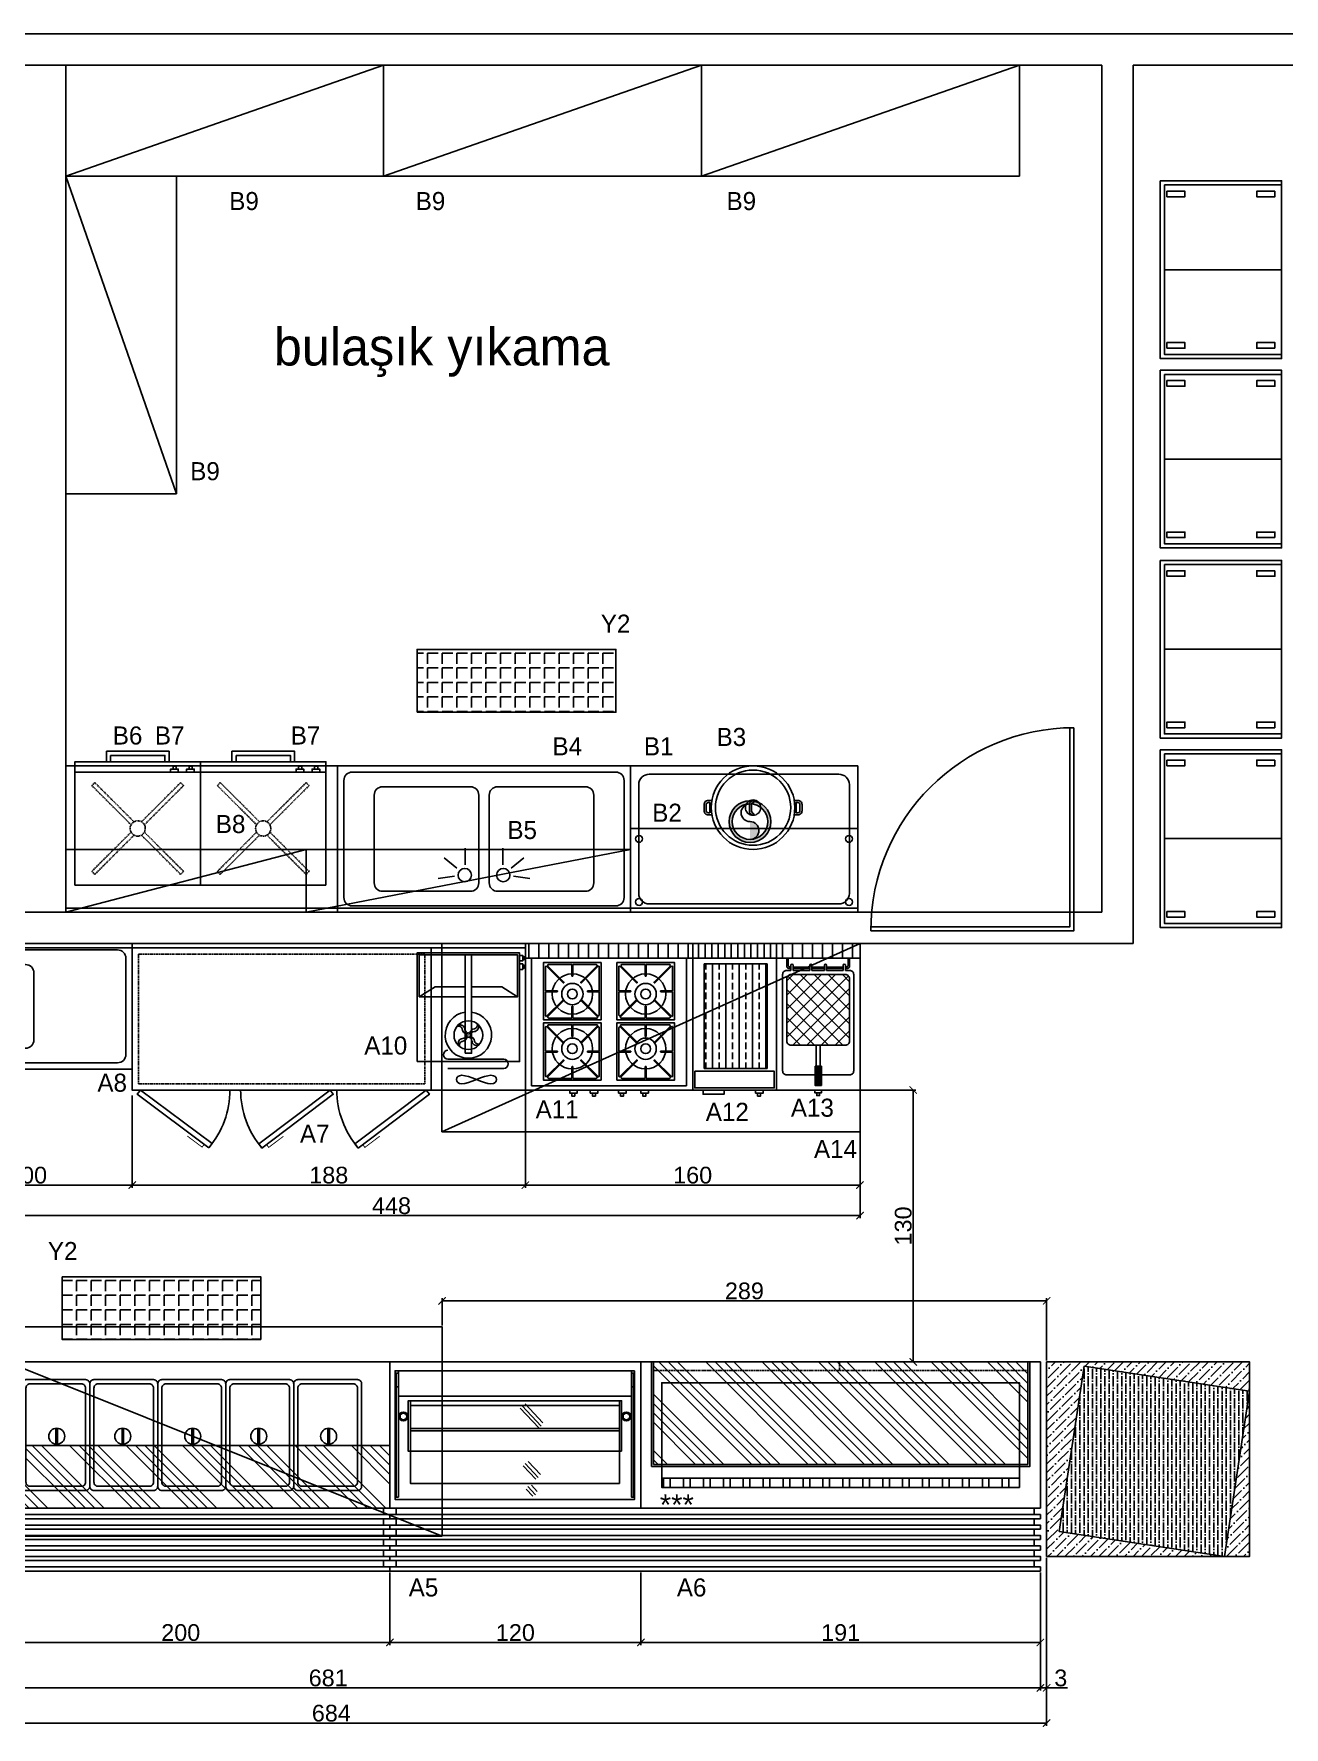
# Model space of a CAD drawing. Header units: inches. Extents: x 5141 to 11968, y 576 to 1427.
# Drawn here: x 5618 to 6216, y 618 to 1427 of the extents above; entities that cross this region are included whole.
import ezdxf
from ezdxf.enums import TextEntityAlignment as Align

# ---------------------------------------------------------------- set-up
doc = ezdxf.new("R2010")
doc.units = ezdxf.units.IN
doc.header["$MEASUREMENT"] = 0
doc.header["$PDMODE"] = 2
doc.header["$PDSIZE"] = 0.1
doc.linetypes.add('DASHED', pattern=[0.75, 0.5, -0.25])
doc.layers.add('Kıtc-002 Çizgi', color=7, linetype='Continuous')
doc.layers.add('S2000-002 Çizgi', color=7, linetype='Continuous')
doc.styles.get("Standard").update_dxf_attribs({"font": 'arial.ttf'})
doc.styles.add('TAKSİM', font='GOTHIC.TTF', dxfattribs={"height": 20})
doc.dimstyles.new('ISO-25', dxfattribs={"dimtxt": 8, "dimasz": 3.5, "dimexe": 1.25, "dimexo": 0.625, "dimtad": 1, "dimdec": 0, "dimtxsty": 'Standard', "dimblk": 'ARCHTICK', "dimcen": 2.5, "dimadec": 0, "dimazin": 0, "dimtfac": 1, "dimtdec": 0, "dimtmove": 0, "dimatfit": 3, "dimfxl": 1, "dimarcsym": 0})

# ---------------------------------------------------------------- blocks, each defined once
blk = doc.blocks.new('ertye')
at = {"color": 7}
for points in [[(5347.75, 6526.92), (5431.84, 6478.37), (5383.29, 6394.28)], [(5346.78, 6525.24), (5429.19, 6477.66), (5381.61, 6395.25)]]:
    blk.add_lwpolyline(points, dxfattribs=at)
blk.add_arc((5431.84, 6478.37), 97.1, 150, 240, dxfattribs=at)
blk = doc.blocks.new('A$C40D33657')
at = {"layer": 'S2000-002 Çizgi'}
for p, q in [((46.83, 40.93), (55.32, 49.98)), ((47.66, 39.28), (56.74, 48.96)), ((48.78, 38.44), (57.66, 47.9)), ((48, 16.14), (53.87, 22.39)), ((49.04, 14.71), (55.37, 21.45)), ((50.2, 13.91), (56.24, 20.35)), ((49.53, 8.08), (52.35, 11.09)), ((50.36, 6.43), (54.05, 10.36)), ((51.64, 5.76), (54.8, 9.12))]:
    blk.add_line(p, q, dxfattribs=at)
for points in [[(120, 70), (0, 70), (0, 0), (120, 0)], [(3, 65.75), (117.5, 65.75), (117.5, 4.25), (3, 4.25)], [(4.55, 65.75), (115.95, 65.75), (115.95, 53.64), (4.55, 53.64)], [(3.52, 5.35), (4.55, 5.35), (4.55, 64.65), (3.52, 64.65)], [(3.52, 58.04), (4.55, 58.04), (4.55, 64.65), (3.52, 64.65)], [(116.98, 5.35), (115.95, 5.35), (115.95, 64.65), (116.98, 64.65)], [(116.98, 58.04), (115.95, 58.04), (115.95, 64.65), (116.98, 64.65)], [(9.21, 27.24), (111.26, 27.24), (111.26, 51.39), (9.21, 51.39)], [(10.24, 11.9), (110.22, 11.9), (110.22, 51.39), (10.24, 51.39)], [(10.24, 49.19), (110.22, 49.19), (110.22, 51.39), (10.24, 51.39)], [(10.24, 37.08), (110.22, 37.08), (110.22, 38.18), (10.24, 38.18)]]:
    blk.add_lwpolyline(points, close=True, dxfattribs=at)
for centre, radius in [((6.94, 43.89), 2.14), ((6.94, 43.89), 1.59), ((113.56, 43.89), 2.14), ((113.56, 43.89), 1.59)]:
    blk.add_circle(centre, radius, dxfattribs=at)
blk = doc.blocks.new('A$C34855794')
at = {"layer": 'S2000-002 Çizgi'}
h = blk.add_hatch(dxfattribs=at)
h.set_pattern_fill('ANSI34', color=254, style=0)
h.set_pattern_definition([(45, (-3294.433, 406.17), (-13.47038, 13.47038), []), (45, (-3289.943, 406.17), (-13.47038, 13.47038), []), (45, (-3285.453, 406.17), (-13.47038, 13.47038), []), (45, (-3280.963, 406.17), (-13.47038, 13.47038), [])])
h.paths.add_polyline_path([(185, 27.39), (6, 27.39), (6, 76.39), (185, 76.39)])
h = blk.add_hatch(dxfattribs=at)
h.set_pattern_fill('ANSI32', color=254, angle=45, style=0)
h.set_pattern_definition([(90, (-10627.525, 2721.57), (-9.525, 2e-15), []), (90, (-10624.35, 2724.745), (-9.525, 2e-15), [])])
h.paths.add_polyline_path([(181, 20.83), (11, 20.83), (11, 16.39), (181, 16.39)])
for points in [[(0, 6.39), (191, 6.39), (191, 76.39), (0, 76.39)], [(186, 26.39), (5, 26.39), (5, 76.39), (186, 76.39)], [(185, 27.39), (6, 27.39), (6, 76.39), (185, 76.39)], [(181, 16.39), (10, 16.39), (10, 20.83), (181, 20.83)]]:
    blk.add_lwpolyline(points, close=True, dxfattribs=at)
at = {"layer": 'S2000-002 Çizgi', "linetype": 'DASHED'}
for points in [[(96, 76.39), (6, 76.39), (6, 72.22), (96, 72.22)], [(96, 76.39), (185, 76.39), (185, 72.22), (96, 72.22)]]:
    blk.add_lwpolyline(points, close=True, dxfattribs=at)
at = {"layer": 'S2000-002 Çizgi', "color": 3}
blk.add_lwpolyline([(10, 16.39), (181, 16.39), (181, 66.39), (10, 66.39)], close=True, dxfattribs=at)
at = {"layer": 'S2000-002 Çizgi'}
blk.add_text('***', height=10, dxfattribs=at).set_placement((165.66, 3.1))
blk = doc.blocks.new('A$C4383204F')
at = {"layer": 'S2000-002 Çizgi'}
for points in [[(51, 32.5), (2, 32.5, 0.414214), (0, 30.5), (0, 2, 0.414214), (2, 0), (51, 0, 0.414214), (53, 2), (53, 30.5, 0.414214)], [(49, 30.5), (4, 30.5, 0.414214), (2, 28.5), (2, 4, 0.414214), (4, 2), (49, 2, 0.414214), (51, 4), (51, 28.5, 0.414214)]]:
    blk.add_lwpolyline(points, format="xyb", close=True, dxfattribs=at)
blk.add_lwpolyline([(29.68, 16.18), (22.18, 16.18), (22.18, 15.43), (29.68, 15.43)], close=True, dxfattribs=at)
blk.add_circle((25.93, 15.78), 3.82, dxfattribs=at)
blk = doc.blocks.new('A$C1FD55344')
at = {"layer": 'S2000-002 Çizgi'}
h = blk.add_hatch(dxfattribs=at)
h.set_pattern_fill('ANSI34', color=254, style=0)
h.set_pattern_definition([(45, (-7423.186, -591.372), (-13.470384, 13.470384), []), (45, (-7418.696, -591.372), (-13.470384, 13.470384), []), (45, (-7414.205, -591.372), (-13.470384, 13.470384), []), (45, (-7409.715, -591.372), (-13.470384, 13.470384), [])])
h.paths.add_polyline_path([(0, 30), (200, 30), (200, 60), (0, 60)])
for points in [[(0, 100), (200, 100), (200, 30), (0, 30)], [(0, 60), (200, 60), (200, 30), (0, 30)], [(0, 25), (200, 25), (200, 27), (0, 27)], [(3, 27), (197, 27), (197, 30), (3, 30)], [(3, 22), (197, 22), (197, 25), (3, 25)], [(0, 20), (200, 20), (200, 22), (0, 22)], [(0, 15), (200, 15), (200, 17), (0, 17)], [(3, 17), (197, 17), (197, 20), (3, 20)], [(0, 10), (200, 10), (200, 12), (0, 12)], [(3, 12), (197, 12), (197, 15), (3, 15)], [(3, 12), (197, 12), (197, 15), (3, 15)], [(3, 12), (197, 12), (197, 15), (3, 15)], [(3, 7), (197, 7), (197, 10), (3, 10)], [(3, 7), (197, 7), (197, 10), (3, 10)], [(0, 5), (200, 5), (200, 7), (0, 7)], [(0, 0), (200, 0), (200, 2), (0, 2)], [(3, 2), (197, 2), (197, 5), (3, 5)]]:
    blk.add_lwpolyline(points, close=True, dxfattribs=at)
at = {"layer": 'S2000-002 Çizgi', "extrusion": (0, 0, -1), "zscale": -1, "rotation": 90}
for p in [(-13.5, 38.5), (-78.5, 38.5), (-143.5, 38.5)]:
    blk.add_blockref('A$C4383204F', p, dxfattribs=at)
at = {"layer": 'S2000-002 Çizgi', "rotation": 90}
for p in [(78.5, 38.5), (143.5, 38.5)]:
    blk.add_blockref('A$C4383204F', p, dxfattribs=at)
blk = doc.blocks.new('A$C604B7618')
at = {"layer": 'S2000-002 Çizgi'}
blk.add_lwpolyline([(0, 30.57), (30.57, 30.57), (30.57, 0), (0, 0), (0, 30.57)], dxfattribs=at)
blk.add_lwpolyline([(15.55, 29.52), (15.55, 23.44, -0.414214), (15.34, 23.23), (15.23, 23.23, -0.414214), (15.02, 23.44), (15.02, 29.52), (2.68, 29.52, 0.668179), (2.31, 28.63), (10.81, 20.13, -0.810443), (10.38, 19.82), (1.59, 28.61, 0.668179), (1.05, 28.39), (1.05, 15.55), (7.13, 15.55, -0.414214), (7.34, 15.34), (7.34, 15.23, -0.414214), (7.13, 15.02), (1.05, 15.02), (1.05, 2.68, 0.668179), (1.94, 2.31), (10.43, 10.81, -0.810443), (10.75, 10.38), (1.96, 1.59, 0.668179), (2.18, 1.05), (15.02, 1.05), (15.02, 7.13, -0.414214), (15.23, 7.34), (15.34, 7.34, -0.414214), (15.55, 7.13), (15.55, 1.05), (27.88, 1.05, 0.668179), (28.26, 1.94), (19.76, 10.43, -0.810443), (20.19, 10.75), (28.98, 1.96, 0.668179), (29.52, 2.18), (29.52, 15.02), (23.44, 15.02, -0.414214), (23.23, 15.23), (23.23, 15.34, -0.414214), (23.44, 15.55), (29.52, 15.55), (29.52, 28.39, 0.668179), (28.98, 28.61), (20.19, 19.82, -0.810443), (19.76, 20.13), (28.26, 28.63, 0.668179), (27.88, 29.52)], format="xyb", close=True, dxfattribs=at)
for radius in [10.75, 5.66, 2.6]:
    blk.add_circle((15.28, 13.8), radius, dxfattribs=at)
blk = doc.blocks.new('A$C7A250C34')
at = {"layer": 'S2000-002 Çizgi'}
h = blk.add_hatch(dxfattribs=at)
h.set_pattern_fill('ANSI31', color=256, scale=1.5, angle=45, style=0)
h.set_pattern_definition([(90, (-2508.419, -6412.801), (-4.7625, 9e-16), [])])
h.paths.add_polyline_path([(0, 72.92), (0, 65.92), (80, 65.92), (80, 72.92)])
for points in [[(0, 2.92), (80, 2.92), (80, 72.92), (0, 72.92)], [(80, 65.92), (0, 65.92), (0, 72.92), (80, 72.92)], [(3, 4.92), (77, 4.92), (77, 65.92), (3, 65.92)], [(21.2, 2.92), (24.84, 2.92), (24.84, 1.46), (21.2, 1.46)], [(22.17, 1.46), (23.62, 1.46), (23.62, 0), (22.17, 0)], [(31.05, 2.92), (34.69, 2.92), (34.69, 1.46), (31.05, 1.46)], [(32.02, 1.46), (33.47, 1.46), (33.47, 0), (32.02, 0)], [(44.56, 2.92), (48.2, 2.92), (48.2, 1.46), (44.56, 1.46)], [(45.52, 1.46), (46.98, 1.46), (46.98, 0), (45.52, 0)], [(55.2, 2.92), (58.84, 2.92), (58.84, 1.46), (55.2, 1.46)], [(56.16, 1.46), (57.62, 1.46), (57.62, 0), (56.16, 0)]]:
    blk.add_lwpolyline(points, close=True, dxfattribs=at)
at = {"layer": 'S2000-002 Çizgi', "yscale": 0.8999999999996362}
for p, xscale, zscale in [((36.24, 36.4), -0.8999999999996362, 0.9), ((43.76, 36.4), 0.8999999999996362, 0.8999999999996362)]:
    blk.add_blockref('A$C604B7618', p, dxfattribs=dict(at, xscale=xscale, zscale=zscale))
at = {"layer": 'S2000-002 Çizgi', "yscale": 0.8999999999996362, "rotation": 180}
for p, xscale, zscale in [((36.24, 35.06), 0.8999999999996362, 0.8999999999996362), ((43.76, 35.06), -0.8999999999996362, 0.9)]:
    blk.add_blockref('A$C604B7618', p, dxfattribs=dict(at, xscale=xscale, zscale=zscale))
blk = doc.blocks.new('A$C606A0E10')
at = {"layer": 'S2000-002 Çizgi'}
h = blk.add_hatch(dxfattribs=at)
h.set_pattern_fill('ANSI31', color=256, scale=25, angle=45, style=0)
h.set_pattern_definition([(90, (-3683, -7890.5476), (-3.125, 7e-16), [])])
h.paths.add_polyline_path([(0, 72.92), (0, 65.92), (40, 65.92), (40, 72.92)])
h = blk.add_hatch(dxfattribs=at)
h.set_pattern_fill('ANSI33', color=256, angle=45, style=0)
h.set_pattern_definition([(90, (-2871.404, -4914.4606), (-6.35, 1e-15), []), (90, (-2868.229, -4911.2855), (-6.35, 1e-15), [3.175, -1.5875])])
h.paths.add_polyline_path([(35.53, 63.21), (5.53, 63.21), (5.53, 13.21), (35.53, 13.21)])
for points in [[(0, 2.92), (40, 2.92), (40, 72.92), (0, 72.92)], [(0, 72.92), (40, 72.92), (40, 65.92), (0, 65.92)], [(5.53, 63.21), (35.53, 63.21), (35.53, 13.21), (5.53, 13.21)], [(1, 11.92), (39, 11.92), (39, 3.92), (1, 3.92)], [(5, 2.92), (15, 2.92), (15, 0.92), (5, 0.92)], [(30.06, 2.92), (33.7, 2.92), (33.7, 1.46), (30.06, 1.46)], [(31.02, 1.46), (32.48, 1.46), (32.48, 0), (31.02, 0)]]:
    blk.add_lwpolyline(points, close=True, dxfattribs=at)
blk = doc.blocks.new('A$C3D043C48')
at = {"layer": 'S2000-002 Çizgi'}
h = blk.add_hatch(dxfattribs=at)
h.set_pattern_fill('ANSI31', color=256, scale=1.5, angle=45, style=0)
h.set_pattern_definition([(90, (-3458.603, -4993.7387), (-4.7625, 9e-16), [])])
h.paths.add_polyline_path([(0, 72.62), (0, 65.62), (40, 65.62), (40, 72.62)])
h = blk.add_hatch(color=256, dxfattribs=at)
h.paths.add_polyline_path([(35, 61.8), (35, 62.44), (35, 65.62), (34.36, 65.62), (34.36, 62.44, -0.414214), (33.36, 61.44), (33, 61.44), (33, 60.8), (34, 60.8, 0.414214)])
h.paths.add_polyline_path([(32, 61.44), (24, 61.44), (24, 60.8), (32, 60.8)])
h.paths.add_polyline_path([(23, 61.44), (17, 61.44), (17, 60.8), (23, 60.8)])
h.paths.add_polyline_path([(16, 61.44), (8, 61.44), (8, 60.8), (16, 60.8)])
h.paths.add_polyline_path([(5.64, 62.44), (5.64, 65.62), (5, 65.62), (5, 61.8, 0.414214), (6, 60.8), (6.64, 60.8), (7, 60.8), (7, 61.44), (6.64, 61.44, -0.414214)])
h = blk.add_hatch(dxfattribs=at)
h.set_pattern_fill('ANSI37', color=256, scale=1.5, style=0)
h.set_pattern_definition([(45, (-3527.4763, -4981.5224), (-3.367596, 3.367596), []), (135, (-3527.4763, -4981.5224), (-3.367596, -3.367596), [])])
h.paths.add_polyline_path([(35, 55.84, 0.414214), (33, 57.84), (7, 57.84, 0.414214), (5, 55.84), (5, 26.01, 0.414214), (7, 24.01), (33, 24.01, 0.414214), (35, 26.01)])
blk.add_hatch(color=256, dxfattribs=at).paths.add_polyline_path([(18.49, 14.01), (21.51, 14.01), (21.51, 4.84), (18.49, 4.84)])
for p, q in [((5, 65.62), (5.64, 65.62)), ((5, 61.8), (5, 65.62)), ((5.64, 65.62), (5.64, 62.44)), ((35, 65.62), (34.36, 65.62)), ((34.36, 65.62), (34.36, 62.44)), ((35, 62.44), (35, 65.62)), ((6.64, 60.8), (6, 60.8)), ((6.64, 61.44), (7, 61.44)), ((7, 60.8), (6.64, 60.8)), ((7, 59.84), (7, 62.32)), ((8, 59.84), (8, 62.32)), ((8, 61.44), (16, 61.44)), ((16, 60.8), (8, 60.8)), ((16, 59.84), (16, 62.32)), ((17, 59.84), (17, 62.32)), ((17, 61.44), (23, 61.44)), ((23, 60.8), (17, 60.8)), ((23, 59.84), (23, 62.32)), ((24, 59.84), (24, 62.32)), ((24, 61.44), (32, 61.44)), ((32, 60.8), (24, 60.8)), ((32, 59.84), (32, 62.32)), ((33, 59.84), (33, 62.32)), ((33, 61.44), (33.36, 61.44)), ((34, 60.8), (33, 60.8)), ((35, 62.44), (35, 61.8))]:
    blk.add_line(p, q, dxfattribs=at)
for points in [[(0, 2.62), (40, 2.62), (40, 72.62), (0, 72.62)], [(0, 72.62), (40, 72.62), (40, 65.62), (0, 65.62)], [(19, 24.01), (19, 14.01), (21, 14.01), (21, 24.01)], [(18.49, 14.01), (21.51, 14.01), (21.51, 4.84), (18.49, 4.84)], [(18.36, 2.62), (21.64, 2.62), (21.64, 1.31), (18.36, 1.31)], [(19.34, 1.31), (20.66, 1.31), (20.66, 0), (19.34, 0)]]:
    blk.add_lwpolyline(points, close=True, dxfattribs=at)
for points in [[(29, 9.84), (5, 9.84, -0.414214), (3, 11.84), (3, 57.84, -0.414214), (5, 59.84), (7, 59.84)], [(33, 59.84), (35, 59.84, -0.414214), (37, 57.84), (37, 11.84, -0.414214), (35, 9.84), (29, 9.84)]]:
    blk.add_lwpolyline(points, format="xyb", dxfattribs=at)
blk.add_lwpolyline([(7, 57.84), (33, 57.84, -0.414214), (35, 55.84), (35, 26.01, -0.414214), (33, 24.01), (7, 24.01, -0.414214), (5, 26.01), (5, 55.84, -0.414214)], format="xyb", close=True, dxfattribs=at)
for points in [[(8, 59.84), (16, 59.84)], [(17, 59.84), (23, 59.84)], [(24, 59.84), (32, 59.84)]]:
    blk.add_lwpolyline(points, dxfattribs=at)
for centre, radius, start, end in [((6, 61.8), 1, 180, 270), ((6.64, 62.44), 1, 180, 270), ((7.5, 62.32), 0.5, 0, 180), ((16.5, 62.32), 0.5, 0, 180), ((23.5, 62.32), 0.5, 0, 180), ((32.5, 62.32), 0.5, 0, 180), ((33.36, 62.44), 1, 270, 0), ((34, 61.8), 1, 270, 0)]:
    blk.add_arc(centre, radius, start, end, dxfattribs=at)
blk = doc.blocks.new('A$C56906B91')
at = {"layer": 'S2000-002 Çizgi'}
for p, q in [((24.66, 42.76), (32.47, 43.87)), ((19.52, 37.29), (19.52, 29.4)), ((23.43, 38.95), (29.53, 33.94))]:
    blk.add_line(p, q, dxfattribs=at)
for points in [[(0, 58), (100, 58), (100, 60), (0, 60)], [(0, 0), (100, 0), (100, 60), (0, 60)]]:
    blk.add_lwpolyline(points, close=True, dxfattribs=at)
for points in [[(7, 3), (93, 3, 0.414214), (97, 7), (97, 53, 0.414214), (93, 57), (7, 57, 0.414214), (3, 53), (3, 7, 0.414214)], [(17, 10), (49, 10, 0.414214), (53, 14), (53, 46, 0.414214), (49, 50), (17, 50, 0.414214), (13, 46), (13, 14, 0.414214)]]:
    blk.add_lwpolyline(points, format="xyb", close=True, dxfattribs=at)
blk.add_circle((19.71, 42.26), 3.19, dxfattribs=at)
blk = doc.blocks.new('A$C40176E5B')
at = {"layer": 'S2000-002 Çizgi'}
blk.add_line((0, 95.82), (188, 95.82), dxfattribs=at)
for points in [[(0, 27.82), (0, 97.82), (188, 97.82), (188, 27.82)], [(16.44, 30.84), (17.9, 31.01), (19.6, 31.47), (21.46, 32.11), (23.41, 32.84), (25.36, 33.58), (27.22, 34.22), (28.93, 34.67), (30.38, 34.85), (31.53, 34.67), (32.34, 34.22), (32.83, 33.58), (33, 32.84), (32.83, 32.11), (32.34, 31.47), (31.53, 31.01), (30.38, 30.84), (28.93, 31.01), (27.22, 31.47), (25.36, 32.11), (23.41, 32.84), (21.46, 33.58), (19.6, 34.22), (17.9, 34.67), (16.44, 34.85), (15.3, 34.67), (14.48, 34.22), (13.99, 33.58), (13.83, 32.84), (13.99, 32.11), (14.48, 31.47), (15.3, 31.01)], [(79.96, 0), (45.85, 25.77), (47.4, 27.82), (81.51, 2.05)], [(125.94, 0), (91.83, 25.77), (93.38, 27.82), (127.49, 2.05)], [(151.31, 0.15), (185.54, 25.76), (184, 27.82), (149.77, 2.2)]]:
    blk.add_lwpolyline(points, close=True, dxfattribs=at)
blk.add_lwpolyline([(45, 95.82), (45, 27.82)], dxfattribs=at)
at = {"layer": 'S2000-002 Çizgi', "linetype": 'DASHED'}
blk.add_lwpolyline([(48, 92.82), (185, 92.82), (185, 30.82), (48, 30.82)], close=True, dxfattribs=at)
at = {"layer": 'S2000-002 Çizgi'}
for points in [[(37, 38.15), (10.33, 38.15, -1), (10.33, 42.5)], [(10.33, 42.5), (37, 42.5, 1), (37, 46.84)]]:
    blk.add_lwpolyline(points, format="xyb", dxfattribs=at)
at = {"layer": 'S2000-002 Çizgi', "const_width": 0.428}
for points in [[(77.72, 1.7), (76.72, 0.38), (71.09, 4.63), (69.64, 5.72)], [(123.7, 1.7), (122.7, 0.38), (117.07, 4.63), (115.62, 5.72)], [(153.56, 1.84), (154.55, 0.51), (160.21, 4.74), (161.65, 5.83)]]:
    blk.add_lwpolyline(points, dxfattribs=at)
at = {"layer": 'S2000-002 Çizgi'}
for centre, start, end in [((47.4, 27.82), 319.49079, 0), ((93.38, 27.82), 319.49079, 0), ((184, 27.82), 180, 220.24497)]:
    blk.add_arc(centre, 42.75, start, end, dxfattribs=at)
blk = doc.blocks.new('A$C3D567B93')
at = {"layer": 'S2000-002 Çizgi'}
blk.add_line((42.5, 0), (42.5, 56), dxfattribs=at)
for points in [[(85, 58), (0, 58), (0, 0), (85, 0)], [(83, 56), (2, 56), (2, 0), (83, 0)], [(4.97, 54.84), (7.64, 54.84), (7.64, 46.17), (4.97, 46.17)], [(80.03, 54.84), (77.36, 54.84), (77.36, 46.17), (80.03, 46.17)], [(4.97, 3.16), (7.64, 3.16), (7.64, 11.83), (4.97, 11.83)], [(80.03, 3.16), (77.36, 3.16), (77.36, 11.83), (80.03, 11.83)]]:
    blk.add_lwpolyline(points, close=True, dxfattribs=at)
blk = doc.blocks.new('A$C2833593F')
at = {"layer": 'S2000-002 Çizgi'}
for points in [[(0, 0), (49, 0), (49, 52), (0, 52)], [(23, 4), (26, 4), (26, 51), (23, 51)], [(49, 48.12), (50.47, 48.12), (50.47, 50.79), (49, 50.79)], [(50.47, 48.79), (51.2, 48.79), (51.2, 50.12), (50.47, 50.12)], [(49, 44.09), (50.47, 44.09), (50.47, 46.76), (49, 46.76)], [(50.47, 44.75), (51.2, 44.75), (51.2, 46.09), (50.47, 46.09)]]:
    blk.add_lwpolyline(points, close=True, dxfattribs=at)
for points in [[(26, 31), (48, 31), (48, 51), (1, 51), (1, 31), (23, 31)], [(1, 31), (8.58, 35.72), (23, 35.72)], [(48, 31), (40.42, 35.72), (26, 35.72)]]:
    blk.add_lwpolyline(points, dxfattribs=at)
for points in [[(19.15, 16.88, -0.42543), (21.51, 15.65, 0.337252), (23.61, 13.3, -0.475845)], [(19.58, 17.47, -0.499875), (22.84, 15.4, 0.298072), (24.16, 13.65, 0.325205)], [(28.7, 18.03, -0.42543), (27.46, 15.67, 0.337252), (25.12, 13.57, -0.475845)], [(29.29, 17.61, -0.499875), (27.22, 14.34, 0.298072), (25.47, 13.02, 0.325205)], [(19.71, 7.76, -0.499875), (21.78, 11.03, 0.298072), (23.53, 12.34, 0.325205)], [(20.3, 7.33, -0.42543), (21.54, 9.69, 0.337252), (23.88, 11.79, -0.475845)], [(29.42, 7.89, -0.499875), (26.15, 9.96, 0.298072), (24.84, 11.71, 0.325205)], [(29.85, 8.48, -0.42543), (27.49, 9.72, 0.337252), (25.39, 12.07, -0.475845)]]:
    blk.add_lwpolyline(points, format="xyb", dxfattribs=at)
at = {"layer": 'S2000-002 Çizgi', "const_width": 0.25}
blk.add_lwpolyline([(24.24, 12.41, 1), (24.76, 12.95, 1)], format="xyb", close=True, dxfattribs=at)
at = {"layer": 'S2000-002 Çizgi'}
for radius in [6.87, 1.04]:
    blk.add_circle((24.5, 12.68), radius, dxfattribs=at)
blk.add_arc((24.5, 12.68), 11.09, 97.76914, 82.22282, dxfattribs=at)
blk = doc.blocks.new('A$C521B02A0')
at = {"layer": 'S2000-002 Çizgi'}
blk.add_line((6.65, 10), (10.64, 10), dxfattribs=at)
for points in [[(0, 64), (0, 10), (60, 10), (60, 64)], [(0, 64), (0, 5), (60, 5), (60, 64)], [(3, 10), (6.65, 10), (6.65, 8.54), (3, 8.54)], [(3.97, 8.54), (5.43, 8.54), (5.43, 7.08), (3.97, 7.08)], [(10.64, 10), (14.29, 10), (14.29, 8.54), (10.64, 8.54)], [(11.61, 8.54), (13.07, 8.54), (13.07, 7.08), (11.61, 7.08)], [(45, 0), (15, 0), (15, 5), (45, 5)], [(43, 2), (17, 2), (17, 5), (43, 5)]]:
    blk.add_lwpolyline(points, close=True, dxfattribs=at)
at = {"layer": 'S2000-002 Çizgi', "linetype": 'DASHED'}
for points in [[(8.08, 57.42), (9.49, 58.84)], [(8.08, 57.42), (26.83, 38.67)], [(9.49, 58.84), (28.24, 40.09)], [(31.86, 40.19), (50.51, 58.84)], [(33.27, 38.77), (51.92, 57.42)], [(50.51, 58.84), (51.92, 57.42)], [(26.73, 35.06), (8.08, 16.41)], [(28.14, 33.64), (9.49, 15)], [(31.76, 33.74), (50.51, 15)], [(33.17, 35.16), (51.92, 16.41)], [(9.49, 15), (8.08, 16.41)], [(50.51, 15), (51.92, 16.41)]]:
    blk.add_lwpolyline(points, dxfattribs=at)
blk.add_circle((30, 36.92), 3.63, dxfattribs=at)
blk = doc.blocks.new('A$C53E03B34')
at = {"layer": 'Kıtc-002 Çizgi'}
for points in [[(3.74, 16.55), (2, 16.55, -0.414214), (0, 18.55), (0, 21.45, -0.414214), (2, 23.45), (3.74, 23.45)], [(43.14, 16.55), (44.87, 16.55, 0.414214), (46.87, 18.55), (46.87, 21.45, 0.414214), (44.87, 23.45), (43.14, 23.45)]]:
    blk.add_lwpolyline(points, format="xyb", dxfattribs=at)
for points in [[(2.83, 17.55), (2, 17.55, -0.414214), (1, 18.55), (1, 21.45, -0.414214), (2, 22.45), (2.83, 22.45)], [(44.05, 17.55), (44.87, 17.55, 0.414214), (45.87, 18.55), (45.87, 21.45, 0.414214), (44.87, 22.45), (44.05, 22.45)]]:
    blk.add_lwpolyline(points, format="xyb", close=True, dxfattribs=at)
for points in [[(22.08, 23.4), (24.16, 21.79), (24.16, 18.12), (22.75, 16.4)], [(23.49, 23.65), (25.16, 22.26), (25.16, 17.69), (23.76, 16.35)]]:
    blk.add_lwpolyline(points, dxfattribs=at)
for radius in [20, 18, 3.66]:
    blk.add_circle((23.44, 20), radius, dxfattribs=at)
blk = doc.blocks.new('A$C1A9A7AE9')
at = {"layer": 'S2000-002 Çizgi'}
for p, q in [((55.84, 52.76), (48.03, 53.87)), ((57.07, 48.95), (50.97, 43.94)), ((82.93, 48.95), (89.03, 43.94)), ((84.16, 52.76), (91.97, 53.87)), ((60.98, 47.29), (60.98, 39.4)), ((79.02, 47.29), (79.02, 39.4))]:
    blk.add_line(p, q, dxfattribs=at)
for points in [[(140, 0), (0, 0), (0, 70), (140, 70)], [(140, 68), (0, 68), (0, 70), (140, 70)]]:
    blk.add_lwpolyline(points, close=True, dxfattribs=at)
for points in [[(133, 3), (7, 3, -0.414214), (3, 7), (3, 63, -0.414214), (7, 67), (133, 67, -0.414214), (137, 63), (137, 7, -0.414214)], [(63.5, 10), (21.5, 10, -0.414214), (17.5, 14), (17.5, 56, -0.414214), (21.5, 60), (63.5, 60, -0.414214), (67.5, 56), (67.5, 14, -0.414214)], [(76.5, 10), (118.5, 10, 0.414214), (122.5, 14), (122.5, 56, 0.414214), (118.5, 60), (76.5, 60, 0.414214), (72.5, 56), (72.5, 14, 0.414214)]]:
    blk.add_lwpolyline(points, format="xyb", close=True, dxfattribs=at)
for centre in [(60.79, 52.26), (79.21, 52.26)]:
    blk.add_circle(centre, 3.19, dxfattribs=at)
blk = doc.blocks.new('_ArchTick')
at = {"color": 0, "linetype": 'ByBlock', "const_width": 0.15}
blk.add_lwpolyline([(-0.5, -0.5), (0.5, 0.5)], dxfattribs=at)
blk = doc.blocks.new('*D24')
at = {"color": 0, "lineweight": -2, "transparency": 16777216}
for p, q in [((5588.13, 691.64), (5588.13, 656.84)), ((5788.13, 691.64), (5788.13, 656.84)), ((5588.13, 658.09), (5788.13, 658.09))]:
    blk.add_line(p, q, dxfattribs=at)
at = {"layer": 'Defpoints', "color": 0, "transparency": 16777216}
for p in [(5588.13, 692.27), (5788.13, 692.27), (5788.13, 658.09)]:
    blk.add_point(p, dxfattribs=at)
at = {"color": 0, "lineweight": -2, "transparency": 16777216, "xscale": 3.5, "yscale": 3.5, "zscale": 3.5, "rotation": 180}
blk.add_blockref('_ArchTick', (5588.13, 658.09), dxfattribs=at)
at = {"color": 0, "lineweight": -2, "transparency": 16777216, "xscale": 3.5, "yscale": 3.5, "zscale": 3.5}
blk.add_blockref('_ArchTick', (5788.13, 658.09), dxfattribs=at)
at = {"color": 0, "transparency": 16777216, "insert": (5688.13, 662.8), "char_height": 8, "attachment_point": 5}
blk.add_mtext('200', dxfattribs=at)
blk = doc.blocks.new('*D25')
at = {"color": 0, "lineweight": -2, "transparency": 16777216}
for p, q in [((5788.13, 691.64), (5788.13, 656.84)), ((5908.13, 691.64), (5908.13, 656.84)), ((5788.13, 658.09), (5908.13, 658.09))]:
    blk.add_line(p, q, dxfattribs=at)
at = {"layer": 'Defpoints', "color": 0, "transparency": 16777216}
for p in [(5788.13, 692.27), (5908.13, 692.27), (5908.13, 658.09)]:
    blk.add_point(p, dxfattribs=at)
at = {"color": 0, "lineweight": -2, "transparency": 16777216, "xscale": 3.5, "yscale": 3.5, "zscale": 3.5, "rotation": 180}
blk.add_blockref('_ArchTick', (5788.13, 658.09), dxfattribs=at)
at = {"color": 0, "lineweight": -2, "transparency": 16777216, "xscale": 3.5, "yscale": 3.5, "zscale": 3.5}
blk.add_blockref('_ArchTick', (5908.13, 658.09), dxfattribs=at)
at = {"color": 0, "transparency": 16777216, "insert": (5848.13, 662.8), "char_height": 8, "attachment_point": 5}
blk.add_mtext('120', dxfattribs=at)
blk = doc.blocks.new('*D26')
at = {"color": 0, "lineweight": -2, "transparency": 16777216}
for p, q in [((5908.13, 691.64), (5908.13, 656.84)), ((6099.13, 691.64), (6099.13, 656.84)), ((5908.13, 658.09), (6099.13, 658.09))]:
    blk.add_line(p, q, dxfattribs=at)
at = {"layer": 'Defpoints', "color": 0, "transparency": 16777216}
for p in [(5908.13, 692.27), (6099.13, 692.27), (6099.13, 658.09)]:
    blk.add_point(p, dxfattribs=at)
at = {"color": 0, "lineweight": -2, "transparency": 16777216, "xscale": 3.5, "yscale": 3.5, "zscale": 3.5, "rotation": 180}
blk.add_blockref('_ArchTick', (5908.13, 658.09), dxfattribs=at)
at = {"color": 0, "lineweight": -2, "transparency": 16777216, "xscale": 3.5, "yscale": 3.5, "zscale": 3.5}
blk.add_blockref('_ArchTick', (6099.13, 658.09), dxfattribs=at)
at = {"color": 0, "transparency": 16777216, "insert": (6003.63, 662.8), "char_height": 8, "attachment_point": 5}
blk.add_mtext('191', dxfattribs=at)
blk = doc.blocks.new('*D27')
at = {"color": 0, "lineweight": -2, "transparency": 16777216}
for p, q in [((5418.13, 691.64), (5418.13, 635.14)), ((6099.13, 691.64), (6099.13, 635.14)), ((5418.13, 636.39), (6099.13, 636.39))]:
    blk.add_line(p, q, dxfattribs=at)
at = {"layer": 'Defpoints', "color": 0, "transparency": 16777216}
for p in [(5418.13, 692.27), (6099.13, 692.27), (6099.13, 636.39)]:
    blk.add_point(p, dxfattribs=at)
at = {"color": 0, "lineweight": -2, "transparency": 16777216, "xscale": 3.5, "yscale": 3.5, "zscale": 3.5, "rotation": 180}
blk.add_blockref('_ArchTick', (5418.13, 636.39), dxfattribs=at)
at = {"color": 0, "lineweight": -2, "transparency": 16777216, "xscale": 3.5, "yscale": 3.5, "zscale": 3.5}
blk.add_blockref('_ArchTick', (6099.13, 636.39), dxfattribs=at)
at = {"color": 0, "transparency": 16777216, "insert": (5758.63, 641.1), "char_height": 8, "attachment_point": 5}
blk.add_mtext('681', dxfattribs=at)
blk = doc.blocks.new('*D28')
at = {"color": 0, "lineweight": -2, "transparency": 16777216}
for p, q in [((5564.9, 931.64), (5564.9, 875.56)), ((5664.9, 919.59), (5664.9, 875.56)), ((5564.9, 876.81), (5664.9, 876.81))]:
    blk.add_line(p, q, dxfattribs=at)
at = {"layer": 'Defpoints', "color": 0, "transparency": 16777216}
for p in [(5564.9, 932.27), (5664.9, 920.21), (5664.9, 876.81)]:
    blk.add_point(p, dxfattribs=at)
at = {"color": 0, "lineweight": -2, "transparency": 16777216, "xscale": 3.5, "yscale": 3.5, "zscale": 3.5, "rotation": 180}
blk.add_blockref('_ArchTick', (5564.9, 876.81), dxfattribs=at)
at = {"color": 0, "lineweight": -2, "transparency": 16777216, "xscale": 3.5, "yscale": 3.5, "zscale": 3.5}
blk.add_blockref('_ArchTick', (5664.9, 876.81), dxfattribs=at)
at = {"color": 0, "transparency": 16777216, "insert": (5614.9, 881.52), "char_height": 8, "attachment_point": 5}
blk.add_mtext('100', dxfattribs=at)
blk = doc.blocks.new('*D29')
at = {"color": 0, "lineweight": -2, "transparency": 16777216}
for p, q in [((5664.9, 919.59), (5664.9, 875.56)), ((5852.9, 921.64), (5852.9, 875.56)), ((5664.9, 876.81), (5852.9, 876.81))]:
    blk.add_line(p, q, dxfattribs=at)
at = {"layer": 'Defpoints', "color": 0, "transparency": 16777216}
for p in [(5664.9, 920.21), (5852.9, 922.27), (5852.9, 876.81)]:
    blk.add_point(p, dxfattribs=at)
at = {"color": 0, "lineweight": -2, "transparency": 16777216, "xscale": 3.5, "yscale": 3.5, "zscale": 3.5, "rotation": 180}
blk.add_blockref('_ArchTick', (5664.9, 876.81), dxfattribs=at)
at = {"color": 0, "lineweight": -2, "transparency": 16777216, "xscale": 3.5, "yscale": 3.5, "zscale": 3.5}
blk.add_blockref('_ArchTick', (5852.9, 876.81), dxfattribs=at)
at = {"color": 0, "transparency": 16777216, "insert": (5758.9, 881.52), "char_height": 8, "attachment_point": 5}
blk.add_mtext('188', dxfattribs=at)
blk = doc.blocks.new('*D30')
at = {"color": 0, "lineweight": -2, "transparency": 16777216}
for p, q in [((5852.9, 921.64), (5852.9, 875.56)), ((6012.9, 921.64), (6012.9, 875.56)), ((5852.9, 876.81), (6012.9, 876.81))]:
    blk.add_line(p, q, dxfattribs=at)
at = {"layer": 'Defpoints', "color": 0, "transparency": 16777216}
for p in [(5852.9, 922.27), (6012.9, 922.27), (6012.9, 876.81)]:
    blk.add_point(p, dxfattribs=at)
at = {"color": 0, "lineweight": -2, "transparency": 16777216, "xscale": 3.5, "yscale": 3.5, "zscale": 3.5, "rotation": 180}
blk.add_blockref('_ArchTick', (5852.9, 876.81), dxfattribs=at)
at = {"color": 0, "lineweight": -2, "transparency": 16777216, "xscale": 3.5, "yscale": 3.5, "zscale": 3.5}
blk.add_blockref('_ArchTick', (6012.9, 876.81), dxfattribs=at)
at = {"color": 0, "transparency": 16777216, "insert": (5932.9, 881.52), "char_height": 8, "attachment_point": 5}
blk.add_mtext('160', dxfattribs=at)
blk = doc.blocks.new('*D31')
at = {"color": 0, "lineweight": -2, "transparency": 16777216}
for p, q in [((5564.9, 931.64), (5564.9, 860.95)), ((6012.9, 921.64), (6012.9, 860.95)), ((5564.9, 862.2), (6012.9, 862.2))]:
    blk.add_line(p, q, dxfattribs=at)
at = {"layer": 'Defpoints', "color": 0, "transparency": 16777216}
for p in [(5564.9, 932.27), (6012.9, 922.27), (6012.9, 862.2)]:
    blk.add_point(p, dxfattribs=at)
at = {"color": 0, "lineweight": -2, "transparency": 16777216, "xscale": 3.5, "yscale": 3.5, "zscale": 3.5, "rotation": 180}
blk.add_blockref('_ArchTick', (5564.9, 862.2), dxfattribs=at)
at = {"color": 0, "lineweight": -2, "transparency": 16777216, "xscale": 3.5, "yscale": 3.5, "zscale": 3.5}
blk.add_blockref('_ArchTick', (6012.9, 862.2), dxfattribs=at)
at = {"color": 0, "transparency": 16777216, "insert": (5788.9, 866.91), "char_height": 8, "attachment_point": 5}
blk.add_mtext('448', dxfattribs=at)
blk = doc.blocks.new('*D32')
at = {"color": 0, "lineweight": -2, "transparency": 16777216}
for p, q in [((6013.53, 922.27), (6039.55, 922.27)), ((6038.3, 922.27), (6038.3, 792.27)), ((6004.26, 792.27), (6039.55, 792.27))]:
    blk.add_line(p, q, dxfattribs=at)
at = {"layer": 'Defpoints', "color": 0, "transparency": 16777216}
for p in [(6012.9, 922.27), (6003.63, 792.27), (6038.3, 792.27)]:
    blk.add_point(p, dxfattribs=at)
at = {"color": 0, "lineweight": -2, "transparency": 16777216, "xscale": 3.5, "yscale": 3.5, "zscale": 3.5}
for p, rotation in [((6038.3, 922.27), 90), ((6038.3, 792.27), 270)]:
    blk.add_blockref('_ArchTick', p, dxfattribs=dict(at, rotation=rotation))
at = {"color": 0, "transparency": 16777216, "insert": (6033.59, 857.27), "char_height": 8, "attachment_point": 5, "rotation": 90}
blk.add_mtext('130', dxfattribs=at)
blk = doc.blocks.new('*D33')
at = {"color": 0, "lineweight": -2, "transparency": 16777216}
for p, q in [((6102.13, 698.61), (6102.13, 635.14)), ((6099.13, 691.64), (6099.13, 635.14)), ((6099.13, 636.39), (6102.13, 636.39)), ((6102.13, 636.39), (6112.12, 636.39))]:
    blk.add_line(p, q, dxfattribs=at)
at = {"layer": 'Defpoints', "color": 0, "transparency": 16777216}
for p in [(6102.13, 699.23), (6099.13, 692.27), (6102.13, 636.39)]:
    blk.add_point(p, dxfattribs=at)
at = {"color": 0, "lineweight": -2, "transparency": 16777216, "xscale": 3.5, "yscale": 3.5, "zscale": 3.5, "rotation": 180}
blk.add_blockref('_ArchTick', (6099.13, 636.39), dxfattribs=at)
at = {"color": 0, "lineweight": -2, "transparency": 16777216, "xscale": 3.5, "yscale": 3.5, "zscale": 3.5}
blk.add_blockref('_ArchTick', (6102.13, 636.39), dxfattribs=at)
at = {"color": 0, "transparency": 16777216, "insert": (6108.88, 641.1), "char_height": 8, "attachment_point": 5}
blk.add_mtext('3', dxfattribs=at)
blk = doc.blocks.new('*D34')
at = {"color": 0, "lineweight": -2, "transparency": 16777216}
for p, q in [((6102.13, 698.61), (6102.13, 618.31)), ((5418.13, 635.77), (5418.13, 618.31)), ((5418.13, 619.56), (6102.13, 619.56))]:
    blk.add_line(p, q, dxfattribs=at)
at = {"layer": 'Defpoints', "color": 0, "transparency": 16777216}
for p in [(6102.13, 699.23), (5418.13, 636.39), (6102.13, 619.56)]:
    blk.add_point(p, dxfattribs=at)
at = {"color": 0, "lineweight": -2, "transparency": 16777216, "xscale": 3.5, "yscale": 3.5, "zscale": 3.5, "rotation": 180}
blk.add_blockref('_ArchTick', (5418.13, 619.56), dxfattribs=at)
at = {"color": 0, "lineweight": -2, "transparency": 16777216, "xscale": 3.5, "yscale": 3.5, "zscale": 3.5}
blk.add_blockref('_ArchTick', (6102.13, 619.56), dxfattribs=at)
at = {"color": 0, "transparency": 16777216, "insert": (5760.13, 624.27), "char_height": 8, "attachment_point": 5}
blk.add_mtext('684', dxfattribs=at)
blk = doc.blocks.new('*D63')
at = {"color": 0, "lineweight": -2, "transparency": 16777216}
for p, q in [((5813.13, 809.62), (5813.13, 822.7)), ((6102.13, 821.45), (5813.13, 821.45)), ((6102.13, 792.89), (6102.13, 822.7))]:
    blk.add_line(p, q, dxfattribs=at)
at = {"layer": 'Defpoints', "color": 0, "transparency": 16777216}
for p in [(5813.13, 821.45), (5813.13, 809), (6102.13, 792.27)]:
    blk.add_point(p, dxfattribs=at)
at = {"color": 0, "lineweight": -2, "transparency": 16777216, "xscale": 3.5, "yscale": 3.5, "zscale": 3.5, "rotation": 180}
blk.add_blockref('_ArchTick', (5813.13, 821.45), dxfattribs=at)
at = {"color": 0, "lineweight": -2, "transparency": 16777216, "xscale": 3.5, "yscale": 3.5, "zscale": 3.5}
blk.add_blockref('_ArchTick', (6102.13, 821.45), dxfattribs=at)
at = {"color": 0, "transparency": 16777216, "insert": (5957.63, 826.16), "char_height": 8, "attachment_point": 5}
blk.add_mtext('289', dxfattribs=at)

msp = doc.modelspace()

# ---------------------------------------------------------------- hatches: boundary and pattern name
h = msp.add_hatch()
h.set_pattern_fill('ANGLE', color=256, angle=270)
h.set_pattern_definition([(270, (267.0226, 3429.2135), (6.985, 1e-14), [5.08, -1.905]), (360, (267.0226, 3429.2135), (-1e-14, 6.985), [5.08, -1.905])])
h.paths.add_polyline_path([(5896.17, 1132.92), (5896.17, 1102.92), (5801.17, 1102.92), (5801.17, 1132.92)])
h = msp.add_hatch()
h.set_pattern_fill('ANGLE', color=256, angle=270)
h.set_pattern_definition([(270, (525.228, 3129.2135), (6.985, 1e-14), [5.08, -1.905]), (360, (525.228, 3129.2135), (-1e-14, 6.985), [5.08, -1.905])])
h.paths.add_polyline_path([(5631.48, 832.92), (5631.48, 802.92), (5726.48, 802.92), (5726.48, 832.92)])
h = msp.add_hatch()
h.set_pattern_fill('ANSI36', color=256, scale=23)
h.paths.add_polyline_path([(6120.09, 790.29), (6199.19, 778.33), (6199.19, 792.27), (6102.13, 792.27), (6102.13, 699.23), (6187.23, 699.23), (6108.13, 711.19)])
h.paths.add_polyline_path([(6199.19, 778.33), (6187.23, 699.23), (6199.19, 699.23)], flags=17)
h = msp.add_hatch()
h.set_pattern_fill('ANSI36', color=256, scale=16, angle=45)
h.paths.add_polyline_path([(6199.19, 778.33), (6120.09, 790.29), (6108.13, 711.19), (6187.23, 699.23)])
at = {"layer": 'S2000-002 Çizgi'}
h = msp.add_hatch(color=256, dxfattribs=at)
edge = h.paths.add_edge_path(flags=17)
edge.add_arc((5960.32, 1050.6), 8.5, 0, 360)
edge = h.paths.add_edge_path()
edge.add_arc((5960.32, 1050.6), 10, 0, 360)
edge = h.paths.add_edge_path(flags=16)
edge.add_arc((5960.32, 1046.35), 4.25, 270, 450)

# ---------------------------------------------------------------- linework, layer by layer
for p, q in [((5568.13, 1427.27), (7063.54, 1427.27)), ((5583.13, 1412.27), (6128.54, 1412.27)), ((5633.13, 1007.27), (5633.13, 1412.27)), ((5633.13, 1359.27), (5785.13, 1412.27)), ((5785.13, 1359.27), (5937.13, 1412.27)), ((5937.13, 1359.27), (6089.13, 1412.27)), ((6128.54, 1007.27), (6128.54, 1412.27)), ((6143.54, 992.27), (6143.54, 1412.27)), ((6143.54, 1412.27), (6693.54, 1412.27)), ((5686.13, 1207.27), (5633.13, 1359.27)), ((5686.13, 1207.27), (5633.13, 1359.27)), ((5748.13, 1037.27), (5633.13, 1007.27)), ((5903.13, 1037.27), (5748.13, 1007.27)), ((6128.54, 1007.27), (5583.13, 1007.27)), ((6143.54, 992.27), (5418.13, 992.27)), ((5812.9, 902.27), (6012.9, 992.27)), ((5813.13, 709), (5563.13, 809))]:
    msp.add_line(p, q)
for points in [[(5633.13, 1359.27), (5785.13, 1359.27), (5785.13, 1412.27), (5633.13, 1412.27)], [(5785.13, 1359.27), (5937.13, 1359.27), (5937.13, 1412.27), (5785.13, 1412.27)], [(5937.13, 1359.27), (6089.13, 1359.27), (6089.13, 1412.27), (5937.13, 1412.27)], [(5686.13, 1207.27), (5686.13, 1359.27), (5633.13, 1359.27), (5633.13, 1207.27)], [(5686.13, 1207.27), (5686.13, 1359.27), (5633.13, 1359.27), (5633.13, 1207.27)], [(5801.17, 1102.92), (5801.17, 1132.92), (5896.17, 1132.92), (5896.17, 1102.92)], [(5763.13, 1007.27), (5633.13, 1007.27), (5633.13, 1077.27), (5763.13, 1077.27)], [(5748.13, 1037.27), (5633.13, 1037.27), (5633.13, 1007.27), (5748.13, 1007.27)], [(5903.13, 1007.27), (5748.13, 1007.27), (5748.13, 1037.27), (5903.13, 1037.27)], [(5763.13, 1009.27), (5633.13, 1009.27), (5633.13, 1007.27), (5763.13, 1007.27)], [(5903.13, 1009.27), (6011.81, 1009.27), (6011.81, 1007.27), (5903.13, 1007.27)], [(5903.13, 1009.27), (6011.81, 1009.27), (6011.81, 1007.27), (5903.13, 1007.27)], [(5812.9, 902.27), (6012.9, 902.27), (6012.9, 992.27), (5812.9, 992.27)], [(5726.48, 802.92), (5726.48, 832.92), (5631.48, 832.92), (5631.48, 802.92)], [(5813.13, 709), (5563.13, 709), (5563.13, 809), (5813.13, 809)], [(6102.13, 792.27), (6199.19, 792.27), (6199.19, 699.23), (6102.13, 699.23)], [(6199.19, 778.33), (6120.09, 790.29), (6108.13, 711.19), (6187.23, 699.23)]]:
    msp.add_lwpolyline(points, close=True)
for points in [[(5903.13, 1007.27), (6011.81, 1007.27), (6011.81, 1077.27), (5903.13, 1077.27)], [(5903.13, 1047.27), (6011.81, 1047.27), (6011.81, 1007.27), (5903.13, 1007.27)], [(6096.13, 719.27), (5791.13, 719.27), (5791.13, 722.27), (6096.13, 722.27)], [(6099.13, 717.27), (5788.13, 717.27), (5788.13, 719.27), (6099.13, 719.27)], [(6099.13, 712.27), (5788.13, 712.27), (5788.13, 714.27), (6099.13, 714.27)], [(6096.13, 714.27), (5791.13, 714.27), (5791.13, 717.27), (6096.13, 717.27)], [(6099.13, 707.27), (5788.13, 707.27), (5788.13, 709.27), (6099.13, 709.27)], [(6096.13, 709.27), (5791.13, 709.27), (5791.13, 712.27), (6096.13, 712.27)], [(6096.13, 704.27), (5791.13, 704.27), (5791.13, 707.27), (6096.13, 707.27)], [(6096.13, 704.27), (5791.13, 704.27), (5791.13, 707.27), (6096.13, 707.27)], [(6096.13, 704.27), (5791.13, 704.27), (5791.13, 707.27), (6096.13, 707.27)], [(6099.13, 702.27), (5788.13, 702.27), (5788.13, 704.27), (6099.13, 704.27)], [(6099.13, 697.27), (5788.13, 697.27), (5788.13, 699.27), (6099.13, 699.27)], [(6096.13, 699.27), (5791.13, 699.27), (5791.13, 702.27), (6096.13, 702.27)], [(6096.13, 699.27), (5791.13, 699.27), (5791.13, 702.27), (6096.13, 702.27)], [(6096.13, 694.27), (5791.13, 694.27), (5791.13, 697.27), (6096.13, 697.27)], [(6099.13, 692.27), (5788.13, 692.27), (5788.13, 694.27), (6099.13, 694.27)]]:
    msp.add_lwpolyline(points, close=True, dxfattribs=at)
msp.add_lwpolyline([(5912.13, 1011.27), (6002.81, 1011.27, 0.414214), (6007.81, 1016.27), (6007.81, 1068.27, 0.414214), (6002.81, 1073.27), (5912.13, 1073.27, 0.414214), (5907.13, 1068.27), (5907.13, 1016.27, 0.414214)], format="xyb", close=True, dxfattribs=at)
for centre, radius in [((5960.32, 1050.6), 10), ((5960.32, 1050.6), 8.5), ((5907.28, 1042.36), 1.65), ((6007.66, 1042.36), 1.65), ((5907.28, 1012.17), 1.65), ((6007.66, 1012.17), 1.65)]:
    msp.add_circle(centre, radius, dxfattribs=at)
for centre, start, end in [((5960.32, 1054.85), 90, 270), ((5960.32, 1046.35), 270, 90)]:
    msp.add_arc(centre, 4.25, start, end, dxfattribs=at)

# ---------------------------------------------------------------- block references
at = {"rotation": 300.0001289726322}
msp.add_blockref('ertye', (-2211.17, 2463.31), dxfattribs=at)
at = {"xscale": -1}
for name, p in [('A$C1FD55344', (5788.13, 692.27)), ('A$C40D33657', (5908.13, 722.27)), ('A$C34855794', (6099.13, 715.87))]:
    msp.add_blockref(name, p, dxfattribs=at)
at = {"layer": 'S2000-002 Çizgi'}
for name, p, rotation in [('A$C3D567B93', (6214.45, 1272.01), 90), ('A$C3D567B93', (6214.45, 1181.44), 90), ('A$C3D567B93', (6214.45, 1090.53), 90), ('A$C3D567B93', (6214.45, 999.96), 90), ('A$C521B02A0', (5697.57, 1084.23), 180), ('A$C521B02A0', (5757.57, 1084.23), 180), ('A$C1A9A7AE9', (5903.13, 1077.27), 180)]:
    msp.add_blockref(name, p, dxfattribs=dict(at, rotation=rotation))
at = {"layer": 'S2000-002 Çizgi', "xscale": -1}
for name, p in [('A$C53E03B34', (5985.2, 1037.28)), ('A$C40176E5B', (5852.9, 894.45))]:
    msp.add_blockref(name, p, dxfattribs=at)
at = {"layer": 'S2000-002 Çizgi'}
for name, p in [('A$C56906B91', (5564.9, 932.27)), ('A$C2833593F', (5801.17, 935.84)), ('A$C7A250C34', (5852.9, 919.35)), ('A$C606A0E10', (5932.9, 919.35)), ('A$C3D043C48', (5972.9, 919.64))]:
    msp.add_blockref(name, p, dxfattribs=at)

# ---------------------------------------------------------------- texts
at = {"style": 'TAKSİM'}
for s, p in [('B9', (5718.39, 1343.01)), ('B9', (5807.55, 1343.01)), ('B9', (5956.16, 1343.01)), ('B9', (5699.73, 1213.84)), ('Y2', (5896.04, 1140.94)), ('B6', (5662.72, 1087.47)), ('B7', (5682.84, 1087.47)), ('B7', (5747.8, 1087.47)), ('B3', (5951.4, 1086.77)), ('B4', (5872.94, 1082.28)), ('B1', (5916.65, 1082.28)), ('B8', (5711.98, 1045.13)), ('B2', (5920.62, 1050.53)), ('B5', (5851.37, 1042.28)), ('A10', (5786.16, 939.22)), ('A8', (5655.35, 921.45)), ('A11', (5868.09, 908.7)), ('A12', (5949.45, 907.51)), ('A13', (5990.12, 909.49)), ('A7', (5752.19, 897.02)), ('A14', (6001.18, 889.75)), ('Y2', (5631.68, 840.94)), ('A5', (5804.19, 680.1)), ('A6', (5932.39, 680.1))]:
    msp.add_text(s, height=8.64, dxfattribs=at).set_placement(p, align=Align.CENTER)
msp.add_text('bulaşık yıkama', height=18, dxfattribs=at).set_placement((5732.63, 1268.7))

# ---------------------------------------------------------------- dimensions: what is measured, and where the dimension line sits
at = {"color": 1}
for base, p1, p2, picture, middle in [((5664.9, 876.81), (5564.9, 932.27), (5664.9, 920.21), '*D28', (5614.9, 881.52)), ((6012.9, 862.2), (5564.9, 932.27), (6012.9, 922.27), '*D31', (5788.9, 866.91)), ((5852.9, 876.81), (5664.9, 920.21), (5852.9, 922.27), '*D29', (5758.9, 881.52)), ((6012.9, 876.81), (5852.9, 922.27), (6012.9, 922.27), '*D30', (5932.9, 881.52)), ((5813.13, 821.45), (6102.13, 792.27), (5813.13, 809), '*D63', (5957.63, 826.16)), ((6102.13, 619.56), (5418.13, 636.39), (6102.13, 699.23), '*D34', (5760.13, 624.27)), ((6102.13, 636.39), (6099.13, 692.27), (6102.13, 699.23), '*D33', (6108.88, 641.1)), ((6099.13, 636.39), (5418.13, 692.27), (6099.13, 692.27), '*D27', (5758.63, 641.1)), ((5788.13, 658.09), (5588.13, 692.27), (5788.13, 692.27), '*D24', (5688.13, 662.8)), ((5908.13, 658.09), (5788.13, 692.27), (5908.13, 692.27), '*D25', (5848.13, 662.8)), ((6099.13, 658.09), (5908.13, 692.27), (6099.13, 692.27), '*D26', (6003.63, 662.8))]:
    dim = msp.add_linear_dim(base=base, p1=p1, p2=p2, dimstyle='ISO-25', dxfattribs=at)
    dim.commit()
    dim.dimension.update_dxf_attribs({"geometry": picture, "text_midpoint": middle})
dim = msp.add_linear_dim(base=(6038.3, 792.27), p1=(6012.9, 922.27), p2=(6003.63, 792.27), angle=90, dimstyle='ISO-25', dxfattribs=at)
dim.commit()
dim.dimension.update_dxf_attribs({"geometry": '*D32', "text_midpoint": (6033.59, 857.27)})

doc.saveas('drawing.dxf')
